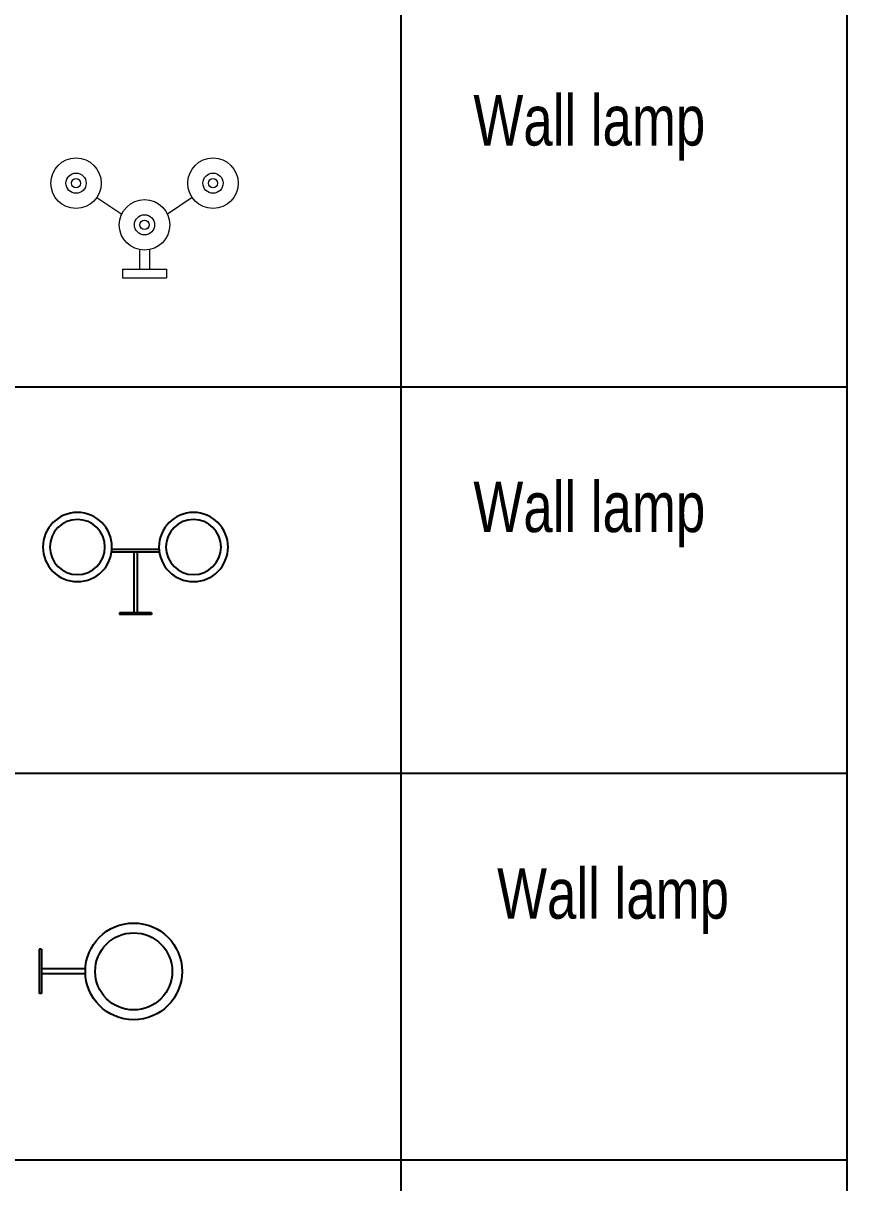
# Model space of a CAD drawing. Header units: inches. Extents: x 193287 to 241687, y 437648 to 550079.
# Drawn here: x 234888 to 235705, y 460039 to 461189 of the extents above; entities that cross this region are included whole.
import ezdxf

# ---------------------------------------------------------------- set-up
doc = ezdxf.new("R2010")
doc.units = ezdxf.units.IN
doc.header["$MEASUREMENT"] = 0
for name, color, linetype in [('CQ SPOT DETAIL DIMENSION', 9, 'Continuous'), ('CQ text label', 3, 'Continuous'), ('CQ-legend tex box', 3, 'Continuous'), ('E-LITE-FIXT-NORM-CEILING', 3, 'Continuous')]:
    doc.layers.add(name, color=color, linetype=linetype)
doc.layers.add('Glass', color=4, linetype='Continuous', lineweight=0)
doc.styles.add('DIM 50', font='romans.shx', dxfattribs={"width": 0.75, "height": 100})

# ---------------------------------------------------------------- blocks, each defined once
blk = doc.blocks.new('A$C18840E45')
at = {"layer": 'Glass'}
for p, q in [((-103.7, 174.9), (-49.8, 138.4)), ((103.7, 174.9), (49.8, 138.4)), ((-11.1, 61.2), (-11.1, 18.6)), ((11.1, 61.2), (11.1, 18.6)), ((-47.9, 18.6), (47.9, 18.6)), ((-47.9, 18.6), (-47.9, 0)), ((-47.9, 0), (47.9, 0)), ((47.9, 18.6), (47.9, 0))]:
    blk.add_line(p, q, dxfattribs=at)
at = {"layer": 'Glass', "lineweight": 0, "ltscale": 5}
for centre, radius in [((-149.2, 205.8), 55), ((149.2, 205.8), 55), ((-149.2, 205.8), 22), ((149.2, 205.8), 22), ((-149.2, 205.8), 10), ((149.2, 205.8), 10), ((0, 115.1), 55), ((0, 115.1), 22), ((0, 115.1), 10)]:
    blk.add_circle(centre, radius, dxfattribs=at)
blk = doc.blocks.new('laudarte T150-sym')
at = {"color": 4}
for p, q in [((-47.3, 120.6), (47.3, 120.6)), ((-46.8, 126), (46.8, 126)), ((-3.5, 120.6), (-3.5, 0)), ((3.5, 120.6), (3.5, 0)), ((-31.6, 0), (31.6, 0)), ((-31.6, 0), (-31.6, -3.5)), ((31.6, 0), (31.6, -3.5)), ((-31.6, -3.5), (31.6, -3.5))]:
    blk.add_line(p, q, dxfattribs=at)
for centre, radius in [((-115.1, 130.6), 68.5), ((-115.1, 130.6), 54.6), ((115.1, 130.6), 68.5), ((115.1, 130.6), 54.6)]:
    blk.add_circle(centre, radius, dxfattribs=at)
blk = doc.blocks.new('LIGHT SCONCE TOP')
at = {"color": 4}
for p, q in [((-18279.6, -2545.7, 0), (-18279.6, -2607.8, 0)), ((-18272.7, -2545.7, 0), (-18272.7, -2607.8, 0)), ((-18307.7, -2607.8, 0), (-18244.5, -2607.8, 0)), ((-18307.7, -2607.8, 0), (-18307.7, -2611.3, 0)), ((-18244.5, -2607.8, 0), (-18244.5, -2611.3, 0)), ((-18307.7, -2611.3, 0), (-18244.5, -2611.3, 0))]:
    blk.add_line(p, q, dxfattribs=at)
for radius in [68.5, 54.6]:
    blk.add_circle((-18276, -2477.2, 0), radius, dxfattribs=at)
blk = doc.blocks.new('SMDS')
at = {"layer": 'CQ-legend tex box'}
for p, q in [((385654.9, 476464.2), (385654.9, 472716.6)), ((384632.8, 474632.1), (386097.2, 474632.1)), ((384632.8, 474248.9), (386097.2, 474248.9)), ((384632.8, 473865.7), (386097.2, 473865.7))]:
    blk.add_line(p, q, dxfattribs=at)
blk.add_lwpolyline([(384632.9, 472716.6), (384632.9, 480364.1), (386097.2, 480364.1), (386097.2, 472716.6)], dxfattribs=at)
at = {"layer": 'E-LITE-FIXT-NORM-CEILING', "xscale": 0.455, "yscale": 0.455, "zscale": 0.455}
blk.add_blockref('A$C18840E45', (385400.9, 474740.2), dxfattribs=at)
at = {"layer": 'E-LITE-FIXT-NORM-CEILING'}
for name, p, xscale, yscale, zscale, rotation in [('laudarte T150-sym', (385391.9, 474407.9), -0.5, 0.5, 0.5, 359.9999999999998), ('LIGHT SCONCE TOP', (387124.2, 461259.3, 0), 0.7000000000000001, 0.7000000000000001, 0.7000000000000001, 270)]:
    blk.add_blockref(name, p, dxfattribs=dict(at, xscale=xscale, yscale=yscale, zscale=zscale, rotation=rotation))
at = {"layer": 'CQ text label', "ltscale": 1000, "char_height": 50, "width": 1430.82, "attachment_point": 1, "style": 'DIM 50'}
for insert in [(385727, 474921.2), (385727, 474538), (385750.5, 474154.8)]:
    blk.add_mtext('{\\fArial|b0|i0|c0|p34;Wall lamp}', dxfattribs=dict(at, insert=insert))

msp = doc.modelspace()

# ---------------------------------------------------------------- block references
at = {"layer": 'CQ SPOT DETAIL DIMENSION'}
msp.add_blockref('SMDS', (-150392.368, -13803.482), dxfattribs=at)

doc.saveas('drawing.dxf')
